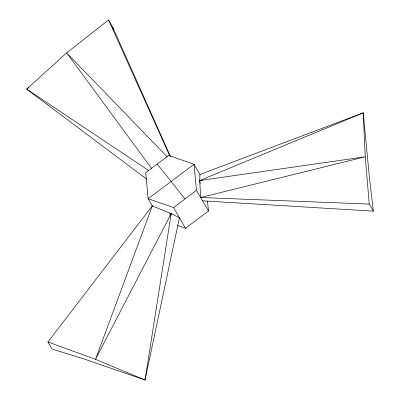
<?xml version="1.0" encoding="UTF-8"?>
<svg xmlns="http://www.w3.org/2000/svg" width="400" height="400" viewBox="0 0 400 400"><rect width="100%" height="100%" fill="white"/><g stroke="black" fill="none" stroke-linecap="round" stroke-linejoin="round"><path stroke-width="0.6" d="M373.34 211.155L369.245 204.065L200.62 197.51L199.745 180.54L199.905 174.48L363.215 112.84L369.255 175.865L373.34 211.155L202.525 200.81M169.43 213.195L171.185 213.655L145.03 380L83.95 358.92L52.005 349.065L47.91 341.97L152.32 205.89L171.185 213.655L179.435 217.73L145.03 380L95.51 359.32L47.91 341.97M152.32 205.89L95.51 359.32L171.185 213.655L169.95 215.06M169.905 215.79L171.185 213.655M170.375 156.265L112.67 27.095L108.575 20L66.655 52.88L26.66 89.1L146.61 179.11M200.165 174.925L194.015 164.275L148.165 198.7L173.54 207.525L196.465 190.315L194.015 164.275L168.64 155.445L145.715 172.655L148.165 198.7L152.47 206.155M177.27 225.42L185.53 228.295L208.455 211.085L207.52 201.165M28.66 87.61L26.66 89.1L148.58 170.465M200.17 183.61L199.745 180.54L363.215 112.84L365.265 156.785L369.245 204.065M200.62 197.51L365.265 156.785L199.745 180.54L200.975 180.755M199.745 180.54L202.24 180.47M167.16 156.815L66.655 52.88L151.865 168.82M157.175 164.05L185.005 198.92M196.465 190.315L208.455 211.085M173.54 207.525L185.53 228.295M108.575 20L169.975 156.385M112.67 27.095L113.565 30.08"/></g></svg>
